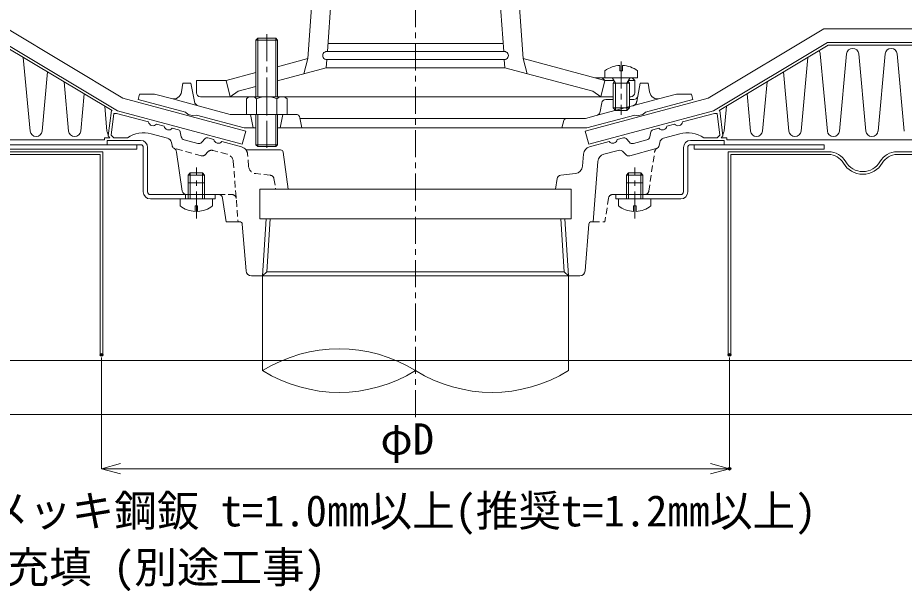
# Model space of a CAD drawing. Units: millimetres, scale not verified. Extents: x -840 to 840, y -594 to 594.
# Drawn here: x -350.1 to -22.5, y -353.8 to -142.1 of the extents above; entities that cross this region are included whole.
import ezdxf
from ezdxf.enums import TextEntityAlignment as Align

# ---------------------------------------------------------------- set-up
doc = ezdxf.new("R2010")
doc.units = ezdxf.units.MM
doc.header["$LTSCALE"] = 2
doc.header["$PDMODE"] = 32
doc.header["$PDSIZE"] = 1
doc.linetypes.add('CHAIN1', pattern=[8, 5, -1, 1, -1])
doc.linetypes.add('DASHED1', pattern=[1.8, 1.2, -0.6])
for name, color, linetype, lineweight in [('0-0_鋼材(受け鋼鈑)', 7, 'Continuous', 9), ('0-1_断熱材', 4, 'Continuous', 9), ('0-3_部材(ﾄﾞﾚﾝ)', 4, 'Continuous', 9), ('0-4_寸法線', 7, 'Continuous', 9), ('0-6_タイトル文字', 5, 'Continuous', 9), ('0-7_基準線(IBｼｰﾄ)', 4, 'Continuous', 9), ('0-8_躯体', 7, 'Continuous', 9), ('0-9_部材(ﾋﾞｽ類)', 7, 'Continuous', 9), ('0-A_中心線', 2, 'CHAIN1', 9), ('0-D_0', 7, 'Continuous', 9), ('0-F_破断線', 4, 'Continuous', 9)]:
    doc.layers.add(name, color=color, linetype=linetype, lineweight=lineweight)
doc.layers.add('1-6_Defpoints', color=7, linetype='Continuous')
doc.styles.add('ＭＳ ゴシック', font='')
doc.styles.get('ＭＳ ゴシック').set_extended_font_data('MS Gothic')

# ---------------------------------------------------------------- blocks, each defined once
blk = doc.blocks.new('_Open30')
at = {"layer": '0-D_0'}
blk.add_line((0, 0), (-2, 0), dxfattribs=at)
blk.add_lwpolyline([(-2, 0.5359), (0, 0), (-2, -0.5359)], dxfattribs=at)

msp = doc.modelspace()

# ---------------------------------------------------------------- linework, layer by layer
at = {"layer": '0-0_鋼材(受け鋼鈑)', "color": 2}
for p, q in [((-317.14, -187.374), (-304.74, -187.374)), ((-303.74, -189.974), (-303.74, -206.374)), ((-302.14, -189.974), (-302.14, -206.374)), ((-104.14, -189.974), (-104.14, -206.374)), ((-102.54, -189.974), (-102.54, -206.374)), ((-89.14, -187.374), (-101.54, -187.374)), ((-301.14, -207.374), (-277.14, -207.374)), ((-301.14, -208.974), (-277.14, -208.974)), ((-277.14, -208.974), (-277.14, -207.374)), ((-129.14, -208.974), (-129.14, -207.374)), ((-105.14, -207.374), (-129.14, -207.374)), ((-105.14, -208.974), (-129.14, -208.974))]:
    msp.add_line(p, q, dxfattribs=at)
at = {"layer": '0-0_鋼材(受け鋼鈑)'}
for p, q in [((-25.205, -191.574), (19.348, -191.574)), ((19.348, -192.574), (-25.205, -192.574))]:
    msp.add_line(p, q, dxfattribs=at)
at = {"layer": '0-0_鋼材(受け鋼鈑)', "color": 2}
for points in [[(-306.14, -190.574), (-354.14, -190.574), (-354.14, -188.974), (-306.14, -188.974)], [(-100.14, -190.574), (-52.14, -190.574), (-52.14, -188.974), (-100.14, -188.974)]]:
    msp.add_lwpolyline(points, close=True, dxfattribs=at)
for points in [[(-317.14, -187.374), (-317.14, -188.974), (-304.74, -188.974)], [(-89.14, -187.374), (-89.14, -188.974), (-101.54, -188.974)]]:
    msp.add_lwpolyline(points, dxfattribs=at)
at = {"layer": '0-0_鋼材(受け鋼鈑)'}
for points in [[(-355.787, -192.574), (-319.64, -192.574), (-319.64, -266.574), (-318.64, -266.574), (-318.64, -191.574), (-355.787, -191.574)], [(-50.493, -192.574), (-86.64, -192.574), (-86.64, -266.574), (-87.64, -266.574), (-87.64, -191.574), (-50.493, -191.574)]]:
    msp.add_lwpolyline(points, dxfattribs=at)
at = {"layer": '0-0_鋼材(受け鋼鈑)', "color": 2}
for centre, radius, start, end in [((-304.74, -189.974), 2.6, 0, 90), ((-304.74, -189.974), 1, 0, 90), ((-101.54, -189.974), 2.6, 90, 180), ((-101.54, -189.974), 1, 90, 180), ((-301.14, -206.374), 2.6, 180, 270), ((-301.14, -206.374), 1, 180, 270), ((-105.14, -206.374), 1, 270, 0), ((-105.14, -206.374), 2.6, 270, 0)]:
    msp.add_arc(centre, radius, start, end, dxfattribs=at)
at = {"layer": '0-0_鋼材(受け鋼鈑)'}
for centre, radius, start, end in [((-50.493, -198.874), 7.3, 30, 90), ((-50.493, -198.874), 6.3, 30, 90), ((-25.205, -198.874), 7.3, 90, 150), ((-25.205, -198.874), 6.3, 90, 150), ((-37.849, -191.574), 8.3, 210, 330), ((-37.849, -191.574), 7.3, 210, 330)]:
    msp.add_arc(centre, radius, start, end, dxfattribs=at)
at = {"layer": '0-1_断熱材', "color": 7}
for p, q in [((-315.306, -176.374), (-355.64, -152.174)), ((-90.973, -176.374), (-50.64, -152.174)), ((-50.64, -152.174), (109.36, -152.174)), ((-316.693, -185.735), (-315.523, -176.374)), ((-315.523, -176.374), (-315.306, -176.374)), ((-90.757, -176.374), (-90.973, -176.374)), ((-89.587, -185.735), (-90.757, -176.374)), ((-318.14, -186.374), (-318.14, -187.174)), ((-318.14, -186.374), (-316.054, -186.374)), ((-316.693, -185.735), (-316.054, -186.374)), ((-89.587, -185.735), (-90.226, -186.374)), ((-88.14, -186.374), (-90.226, -186.374)), ((-88.14, -186.374), (-88.14, -187.174)), ((-403.429, -187.174), (-318.14, -187.174))]:
    msp.add_line(p, q, dxfattribs=at)
at = {"layer": '0-1_断熱材'}
for p, q in [((-348.085, -156.706), (-345.601, -183.908)), ((-58.194, -156.706), (-60.679, -183.908)), ((-53.572, -155.439), (-50.971, -183.908)), ((-43.864, -155.439), (-46.464, -183.908)), ((-39.357, -155.439), (-36.756, -183.908)), ((-29.649, -155.439), (-32.249, -183.908)), ((-25.142, -155.439), (-22.542, -183.908)), ((-339.101, -162.097), (-341.094, -183.908)), ((-67.178, -162.097), (-65.186, -183.908)), ((-333.046, -165.73), (-331.386, -183.908)), ((-73.233, -165.73), (-74.894, -183.908)), ((-325.625, -170.182), (-326.879, -183.908)), ((-80.654, -170.182), (-79.401, -183.908)), ((-318.007, -174.753), (-317.171, -183.908)), ((-88.272, -174.753), (-89.108, -183.908))]:
    msp.add_line(p, q, dxfattribs=at)
at = {"layer": '0-1_断熱材', "color": 7}
msp.add_lwpolyline([(-2.851, -187.059), (-2.851, -187.174), (-88.14, -187.174)], dxfattribs=at)
at = {"layer": '0-1_断熱材'}
for centre, start, end in [((-41.61, -155.65), 5.35135, 174.64865), ((-27.396, -155.65), 5.35135, 174.64865), ((-55.825, -155.65), 5.35135, 38.92472), ((-343.347, -183.697), 185.35135, 354.64865), ((-329.132, -183.697), 185.35135, 354.64865), ((-314.918, -183.697), 185.35135, 221.0744), ((-91.362, -183.697), 318.9256, 354.64865), ((-77.147, -183.697), 185.35135, 354.64865), ((-62.932, -183.697), 185.35135, 354.64865), ((-48.718, -183.697), 185.35135, 354.64865), ((-34.503, -183.697), 185.35135, 354.64865)]:
    msp.add_arc(centre, 2.263, start, end, dxfattribs=at)
at = {"layer": '0-3_部材(ﾄﾞﾚﾝ)'}
for p, q in [((-242.922, -157.173), (-235.028, -44.29)), ((-163.358, -157.173), (-171.251, -44.29)), ((-235.72, -154.53), (-230.58, -81.03)), ((-170.56, -154.53), (-175.699, -81.03)), ((-235.51, -151.53), (-170.769, -151.53)), ((-254.14, -160.179), (-242.922, -157.173)), ((-242.922, -157.173), (-244.422, -162.752)), ((-235.93, -154.53), (-170.35, -154.53)), ((-133.14, -165.27), (-163.358, -157.173)), ((-163.358, -157.173), (-161.858, -162.752)), ((-236.14, -160.533), (-235.93, -157.53)), ((-235.93, -157.53), (-170.35, -157.53)), ((-170.14, -160.533), (-170.35, -157.53)), ((-273.14, -165.27), (-262.14, -162.323)), ((-254.14, -165.356), (-236.14, -160.533)), ((-236.14, -160.533), (-170.14, -160.533)), ((-137.64, -169.241), (-170.14, -160.533)), ((-284.14, -169.77), (-284.14, -165.27)), ((-284.14, -165.27), (-273.14, -165.27)), ((-123.14, -164.27), (-136.872, -164.27)), ((-133.14, -165.27), (-134.14, -164.27)), ((-129.832, -165.27), (-133.14, -165.27)), ((-122.14, -165.27), (-124.448, -165.27)), ((-122.14, -165.27), (-123.14, -164.27)), ((-122.14, -169.77), (-122.14, -165.27)), ((-268.64, -169.241), (-262.14, -167.499)), ((-130.14, -171.27), (-282.64, -171.27)), ((-123.64, -171.27), (-124.14, -171.27)), ((-315.64, -185.374), (-314.64, -177.374)), ((-92.64, -177.374), (-104.495, -180.55)), ((-92.64, -177.374), (-91.64, -177.374)), ((-90.64, -185.374), (-91.64, -177.374)), ((-298.886, -181.327), (-295.988, -182.103)), ((-290.79, -183.496), (-293.091, -182.88)), ((-115.49, -183.496), (-113.189, -182.88)), ((-107.393, -181.327), (-110.291, -182.103)), ((-315.64, -185.374), (-314.64, -186.374)), ((-314.64, -186.374), (-309.64, -186.374)), ((-294.81, -186.56), (-300.781, -184.96)), ((-290.069, -184.262), (-289.706, -186.034)), ((-280.944, -186.707), (-282.144, -188.06)), ((-277.636, -187.021), (-279.937, -186.404)), ((-128.644, -187.021), (-126.343, -186.404)), ((-125.336, -186.707), (-124.136, -188.06)), ((-116.211, -184.262), (-116.573, -186.034)), ((-111.47, -186.56), (-105.499, -184.96)), ((-91.64, -186.374), (-96.64, -186.374)), ((-90.64, -185.374), (-91.64, -186.374)), ((-293.129, -189.258), (-293.368, -188.091)), ((-288.625, -187.182), (-283.654, -188.514)), ((-267.422, -189.757), (-274.738, -187.797)), ((-138.857, -189.757), (-131.541, -187.797)), ((-117.655, -187.182), (-122.625, -188.514)), ((-113.15, -189.258), (-112.911, -188.091)), ((-289.33, -206.094), (-291.468, -191.674)), ((-253.019, -190.874), (-265.785, -190.874)), ((-252.027, -191.746), (-250.269, -205.374)), ((-141.428, -196.903), (-141.071, -192.417)), ((-133.556, -192.478), (-128.292, -191.068)), ((-125.488, -192.564), (-126.278, -191.673)), ((-123.978, -193.018), (-114.231, -190.406)), ((-135.77, -195.138), (-137.542, -217.374)), ((-149.512, -200.249), (-144.088, -199.647)), ((-287.14, -202.974), (-287.14, -208.974)), ((-287.14, -202.974), (-281.14, -202.974)), ((-286.44, -202.974), (-286.44, -208.974)), ((-281.84, -202.974), (-281.84, -208.974)), ((-281.14, -202.974), (-281.14, -208.974)), ((-150.826, -201.493), (-151.473, -205.374)), ((-125.14, -202.974), (-125.14, -208.974)), ((-119.14, -202.974), (-125.14, -202.974)), ((-124.44, -202.974), (-124.44, -208.974)), ((-119.84, -202.974), (-119.84, -208.974)), ((-119.14, -202.974), (-119.14, -208.974)), ((-288.14, -208.974), (-288.14, -207.374)), ((-288.14, -207.374), (-287.846, -207.374)), ((-287.846, -207.374), (-286.44, -207.374)), ((-281.84, -207.374), (-275.932, -207.374)), ((-274.448, -208.651), (-273.14, -217.374)), ((-268.157, -217.374), (-273.14, -217.374)), ((-265.786, -235.532), (-267.16, -218.294)), ((-259.655, -237.374), (-258.342, -216.374)), ((-258.084, -235.898), (-256.863, -216.374)), ((-148.196, -235.898), (-149.416, -216.374)), ((-146.625, -237.374), (-147.937, -216.374)), ((-140.493, -235.532), (-139.12, -218.294)), ((-138.123, -217.374), (-137.542, -217.374)), ((-263.793, -237.374), (-259.655, -237.374)), ((-258.084, -235.898), (-259.655, -237.374)), ((-259.655, -237.374), (-146.625, -237.374)), ((-259.655, -237.374), (-259.655, -272.374)), ((-258.084, -235.898), (-148.196, -235.898)), ((-148.196, -235.898), (-146.625, -237.374)), ((-146.625, -237.374), (-142.487, -237.374)), ((-146.625, -237.374), (-146.625, -272.374))]:
    msp.add_line(p, q, dxfattribs=at)
at = {"layer": '0-3_部材(ﾄﾞﾚﾝ)', "color": 6}
for p, q in [((-289.633, -169.49), (-289.14, -166.27)), ((-286.14, -166.27), (-289.14, -166.27)), ((-286.14, -166.27), (-284.872, -173.036)), ((-121.035, -171.047), (-120.14, -166.27)), ((-120.14, -166.27), (-117.14, -166.27)), ((-116.647, -169.49), (-117.14, -166.27)), ((-305.64, -172.27), (-305.14, -170.27)), ((-299.581, -170.27), (-305.14, -170.27)), ((-293.375, -171.933), (-299.581, -170.27)), ((-112.905, -171.933), (-106.699, -170.27)), ((-106.699, -170.27), (-101.14, -170.27)), ((-100.64, -172.27), (-101.14, -170.27)), ((-283.423, -174.6), (-293.375, -171.933)), ((-136.368, -178.22), (-112.905, -171.933)), ((-134.917, -176.639), (-134.36, -173.508)), ((-130.14, -172.27), (-132.883, -172.27)), ((-122.509, -172.27), (-124.14, -172.27)), ((-271.59, -177.77), (-283.423, -174.6)), ((-285.14, -178.281), (-284.14, -178.031)), ((-266.453, -182.77), (-284.14, -178.031)), ((-247.369, -177.77), (-271.59, -177.77)), ((-264.14, -177.77), (-263.14, -182.77)), ((-252.14, -177.77), (-253.14, -182.77)), ((-245.899, -178.976), (-245.14, -182.77)), ((-245.84, -179.27), (-140.287, -179.27)), ((-148.347, -179.996), (-149.14, -182.77)), ((-136.368, -178.22), (-140.287, -179.27)), ((-139.827, -182.77), (-122.14, -178.031)), ((-121.14, -178.281), (-122.14, -178.031)), ((-121.14, -178.281), (-119.14, -177.745)), ((-262.14, -182.77), (-266.453, -182.77)), ((-254.14, -182.77), (-139.827, -182.77))]:
    msp.add_line(p, q, dxfattribs=at)
at = {"layer": '0-3_部材(ﾄﾞﾚﾝ)', "color": 6, "linetype": 'DASHED1'}
msp.add_line((-121.035, -171.047), (-121.408, -173.036), dxfattribs=at)
at = {"layer": '0-3_部材(ﾄﾞﾚﾝ)', "linetype": 'DASHED1'}
for p, q in [((-282.302, -193.018), (-292.048, -190.406)), ((-280.791, -192.564), (-280.001, -191.673)), ((-272.723, -192.478), (-277.987, -191.068)), ((-264.851, -196.903), (-265.208, -192.417)), ((-116.95, -206.094), (-114.812, -191.674)), ((-270.509, -195.138), (-268.738, -217.374)), ((-256.767, -200.249), (-262.191, -199.647)), ((-255.453, -201.493), (-254.806, -205.374)), ((-275.932, -207.374), (-270.92, -207.374)), ((-131.831, -208.651), (-133.14, -217.374)), ((-118.434, -207.374), (-130.348, -207.374)), ((-137.542, -217.374), (-133.14, -217.374))]:
    msp.add_line(p, q, dxfattribs=at)
at = {"layer": '0-3_部材(ﾄﾞﾚﾝ)'}
for points in [[(-273.14, -165.27), (-271.64, -171.27), (-268.64, -169.241)], [(-133.14, -165.27), (-134.64, -171.27), (-137.64, -169.241)], [(-314.64, -177.374), (-313.64, -177.374), (-301.784, -180.55)]]:
    msp.add_lwpolyline(points, dxfattribs=at)
at = {"layer": '0-3_部材(ﾄﾞﾚﾝ)', "color": 6}
for points in [[(-285.14, -178.281), (-287.14, -177.745), (-288.14, -176.959), (-305.64, -172.27)], [(-119.14, -177.745), (-118.14, -176.959), (-100.64, -172.27)]]:
    msp.add_lwpolyline(points, dxfattribs=at)
at = {"layer": '0-3_部材(ﾄﾞﾚﾝ)'}
msp.add_lwpolyline([(-260.64, -205.374), (-145.64, -205.374), (-145.64, -216.374), (-260.64, -216.374)], close=True, dxfattribs=at)
for centre, radius, start, end in [((-235.93, -156.03), 1.5, 89.99948, 270.00052), ((-170.35, -156.03), 1.5, 269.99948, 90.00052), ((-282.64, -169.77), 1.5, 180.00013, 269.99703), ((-123.64, -169.77), 1.5, 270, 0), ((-300.173, -180.335), 1.625, 187.6203, 322.37952), ((-294.378, -181.888), 1.625, 187.61926, 322.37983), ((-111.902, -181.888), 1.625, 217.62017, 352.38075), ((-106.106, -180.335), 1.625, 217.6203, 352.37915), ((-303.628, -195.585), 11, 75.00011, 123.12976), ((-295.328, -188.492), 2, 11.56621, 75.0005), ((-291.048, -184.462), 1, 11.55019, 75.00613), ((-288.237, -185.733), 1.5, 191.5649, 254.99991), ((-280.196, -187.37), 1, 75.00023, 138.43498), ((-126.084, -187.37), 1, 41.56502, 104.99977), ((-118.043, -185.733), 1.5, 285.00009, 348.4351), ((-115.231, -184.462), 1, 104.99922, 168.43358), ((-110.952, -188.492), 2, 104.9995, 168.43379), ((-102.652, -195.585), 11, 56.87024, 104.99989), ((-291.66, -188.957), 1.5, 191.56628, 239.30832), ((-283.266, -187.065), 1.5, 254.99991, 318.43558), ((-276.025, -186.805), 1.625, 187.61779, 322.38166), ((-268.199, -192.655), 3, 36.43097, 74.99991), ((-138.081, -192.655), 3, 105.00009, 175.44576), ((-130.254, -186.805), 1.625, 217.61926, 352.38166), ((-123.013, -187.065), 1.5, 221.56442, 285.00009), ((-114.62, -188.957), 1.5, 284.99872, 348.43372), ((-293.446, -191.967), 2, 8.43475, 59.30959), ((-253.019, -191.874), 1, 7.35265, 90), ((-132.78, -195.376), 3, 105.00009, 175.4454), ((-127.775, -193), 2, 41.56493, 105.00024), ((-124.366, -191.569), 1.5, 221.56349, 284.99872), ((-144.419, -196.665), 3, 276.33025, 355.4454), ((-149.347, -201.739), 1.5, 96.32884, 170.53767), ((-287.846, -205.874), 1.5, 188.43475, 270.001), ((-275.932, -208.874), 1.5, 8.5307, 90), ((-268.157, -218.374), 1, 4.55455, 90), ((-138.123, -218.374), 1, 89.9997, 175.44557), ((-263.793, -235.374), 2, 184.55463, 270), ((-142.487, -235.374), 2, 270, 355.44537)]:
    msp.add_arc(centre, radius, start, end, dxfattribs=at)
at = {"layer": '0-3_部材(ﾄﾞﾚﾝ)', "color": 6}
for centre, radius, start, end in [((-292.598, -169.036), 3, 254.99973, 351.29286), ((-113.681, -169.035), 3, 188.70714, 285.00027), ((-282.906, -172.668), 2, 190.61488, 254.9992), ((-132.883, -173.77), 1.5, 90.00108, 169.91172), ((-122.509, -170.77), 1.5, 269.99976, 349.38514), ((-136.886, -176.288), 2, 284.9995, 349.91257), ((-247.369, -179.27), 1.5, 11.31021, 90), ((-147.385, -180.27), 1, 90, 164.05402)]:
    msp.add_arc(centre, radius, start, end, dxfattribs=at)
at = {"layer": '0-3_部材(ﾄﾞﾚﾝ)', "color": 6, "linetype": 'DASHED1'}
msp.add_arc((-123.373, -172.668), 2, 284.99363, 349.38755, dxfattribs=at)
at = {"layer": '0-3_部材(ﾄﾞﾚﾝ)', "linetype": 'DASHED1'}
for centre, radius, start, end in [((-291.66, -188.957), 1.5, 239.30832, 255.00128), ((-281.914, -191.569), 1.5, 255.00128, 318.43651), ((-278.505, -193), 2, 74.99976, 138.43507), ((-273.5, -195.376), 3, 4.5546, 74.99991), ((-268.199, -192.655), 3, 4.55424, 36.43071), ((-112.833, -191.967), 2, 120.69041, 171.56525), ((-261.861, -196.665), 3, 184.5546, 263.66975), ((-256.933, -201.739), 1.5, 9.46233, 83.67116), ((-118.434, -205.874), 1.5, 270, 351.56464), ((-270.92, -208.874), 1.5, 4.0559, 90), ((-130.348, -208.874), 1.5, 90, 171.4693)]:
    msp.add_arc(centre, radius, start, end, dxfattribs=at)
at = {"layer": '0-4_寸法線'}
for p, q in [((-319.14, -267.574), (-319.14, -308.574)), ((-87.14, -267.574), (-87.14, -308.574)), ((-312.14, -308.574), (-94.14, -308.574))]:
    msp.add_line(p, q, dxfattribs=at)
at = {"layer": '0-7_基準線(IBｼｰﾄ)', "color": 7}
for p, q in [((-311.274, -171.796), (-353.978, -146.174)), ((-95.005, -171.796), (-52.302, -146.174)), ((-52.302, -146.174), (37.263, -146.174)), ((-313.246, -176.444), (-355.363, -151.174)), ((-93.034, -176.444), (-50.917, -151.174)), ((-50.917, -151.174), (38.603, -151.174)), ((-311.274, -171.796), (-265.87, -183.962)), ((-95.005, -171.796), (-140.41, -183.962)), ((-93.034, -176.444), (-139.116, -188.791)), ((-139.116, -188.791), (-140.41, -183.962))]:
    msp.add_line(p, q, dxfattribs=at)
msp.add_lwpolyline([(-313.246, -176.444), (-267.164, -188.791), (-265.87, -183.962)], dxfattribs=at)
at = {"layer": '0-8_躯体'}
for p, q in [((-522.14, -268.574), (77.86, -268.574)), ((-522.14, -288.574), (77.86, -288.574))]:
    msp.add_line(p, q, dxfattribs=at)
at = {"layer": '0-9_部材(ﾋﾞｽ類)'}
for p, q in [((-262.14, -171.27), (-262.14, -150.303)), ((-261.463, -171.27), (-261.463, -149.627)), ((-254.816, -171.27), (-254.816, -149.627)), ((-254.14, -171.27), (-254.14, -150.303)), ((-133.14, -161.67), (-133.14, -164.27)), ((-129.27, -166.27), (-130.322, -164.398)), ((-130.14, -166.27), (-129.699, -165.507)), ((-130.14, -166.27), (-124.14, -166.27)), ((-130.14, -166.27), (-130.14, -175.4)), ((-129.27, -166.27), (-129.27, -176.27)), ((-125.01, -166.27), (-123.958, -164.398)), ((-125.01, -166.27), (-125.01, -176.27)), ((-124.14, -166.27), (-124.581, -165.507)), ((-124.14, -166.27), (-124.14, -175.4)), ((-265.64, -177.77), (-265.64, -171.992)), ((-263.765, -171.27), (-252.515, -171.27)), ((-261.89, -177.77), (-261.89, -171.992)), ((-254.39, -177.77), (-254.39, -171.992)), ((-250.64, -177.77), (-250.64, -171.992)), ((-129.27, -176.27), (-130.14, -175.4)), ((-130.14, -175.4), (-124.14, -175.4)), ((-129.27, -176.27), (-125.01, -176.27)), ((-125.01, -176.27), (-124.14, -175.4)), ((-265.64, -177.77), (-250.64, -177.77)), ((-262.14, -177.77), (-262.14, -188.95)), ((-261.463, -177.77), (-261.463, -189.627)), ((-254.816, -177.77), (-254.816, -189.627)), ((-254.14, -177.77), (-254.14, -188.95)), ((-286.44, -199.374), (-287.14, -200.174)), ((-281.84, -199.374), (-286.44, -199.374)), ((-286.44, -199.374), (-286.44, -202.974)), ((-281.14, -200.174), (-281.84, -199.374)), ((-281.84, -202.974), (-281.84, -199.374)), ((-125.14, -200.174), (-124.44, -199.374)), ((-124.44, -199.374), (-119.84, -199.374)), ((-124.44, -202.974), (-124.44, -199.374)), ((-119.84, -199.374), (-119.14, -200.174)), ((-119.84, -199.374), (-119.84, -202.974)), ((-281.14, -200.174), (-287.14, -200.174)), ((-287.14, -202.974), (-287.14, -200.174)), ((-281.14, -200.174), (-281.14, -202.974)), ((-125.14, -200.174), (-119.14, -200.174)), ((-125.14, -200.174), (-125.14, -202.974)), ((-119.14, -202.974), (-119.14, -200.174)), ((-278.14, -211.574), (-278.14, -208.974)), ((-128.14, -211.574), (-128.14, -208.974))]:
    msp.add_line(p, q, dxfattribs=at)
for points in [[(-254.14, -150.303), (-262.14, -150.303), (-261.463, -149.627), (-254.816, -149.627)], [(-254.14, -188.95), (-262.14, -188.95), (-261.463, -189.627), (-254.816, -189.627)]]:
    msp.add_lwpolyline(points, close=True, dxfattribs=at)
for points in [[(-126.661, -159.682), (-126.661, -161.67), (-127.619, -161.67), (-127.619, -159.682)], [(-133.14, -164.27), (-121.14, -164.27), (-121.14, -161.67)], [(-278.14, -208.974), (-290.14, -208.974), (-290.14, -211.574)], [(-128.14, -208.974), (-116.14, -208.974), (-116.14, -211.574)], [(-284.619, -213.562), (-284.619, -211.574), (-283.661, -211.574), (-283.661, -213.562)], [(-121.661, -213.562), (-121.661, -211.574), (-122.619, -211.574), (-122.619, -213.562)]]:
    msp.add_lwpolyline(points, dxfattribs=at)
for centre, radius, start, end in [((-127.14, -169.67), 10, 92.74547, 126.86987), ((-127.14, -169.67), 10, 53.13013, 87.25453), ((-130.54, -164.52), 0.25, 29.32918, 90), ((-123.74, -164.52), 0.25, 90, 150.67082), ((-263.765, -174.067), 2.796, 47.89532, 132.10468), ((-258.14, -181.374), 10.103, 68.21253, 111.78747), ((-252.515, -174.067), 2.796, 47.89532, 132.10468), ((-284.14, -203.574), 10, 233.13013, 267.25453), ((-284.14, -203.574), 10, 272.74547, 306.86987), ((-122.14, -203.574), 10, 233.13013, 267.25453), ((-122.14, -203.574), 10, 272.74547, 306.86987)]:
    msp.add_arc(centre, radius, start, end, dxfattribs=at)
at = {"layer": '0-A_中心線'}
for p, q in [((-203.14, -289.581), (-203.14, -12.164)), ((-258.14, -148.149), (-258.14, -190.193)), ((-127.14, -158.225), (-127.14, -177.952)), ((-258.14, -177.77), (-258.14, -169.97)), ((-284.14, -216.175), (-284.14, -197.35)), ((-122.14, -216.175), (-122.14, -197.35))]:
    msp.add_line(p, q, dxfattribs=at)
at = {"layer": '0-F_破断線'}
for centre, start, end in [((-231.397, -318.085), 58.27682, 121.72318), ((-231.397, -226.662), 238.27682, 301.72318), ((-174.882, -226.662), 238.27682, 301.72318)]:
    msp.add_arc(centre, 53.74, start, end, dxfattribs=at)
at = {"layer": '1-6_Defpoints'}
for p in [(-319.14, -266.574), (-87.14, -266.574), (-87.14, -308.574)]:
    msp.add_point(p, dxfattribs=at)

# ---------------------------------------------------------------- block references
at = {"layer": '0-4_寸法線', "xscale": 3.5, "yscale": 3.5, "rotation": 180}
msp.add_blockref('_Open30', (-319.14, -308.574), dxfattribs=at)
at = {"layer": '0-4_寸法線', "xscale": 3.5, "yscale": 3.5}
msp.add_blockref('_Open30', (-87.14, -308.574), dxfattribs=at)

# ---------------------------------------------------------------- texts
at = {"layer": '0-4_寸法線', "style": 'ＭＳ ゴシック'}
msp.add_text('φD', height=11.54, dxfattribs=at).set_placement((-216.118, -306.848), align=Align.BOTTOM_LEFT)
at = {"layer": '0-6_タイトル文字', "color": 7, "style": 'ＭＳ ゴシック'}
for s, p in [('亜鉛メッキ鋼鈑 t=1.0㎜以上(推奨t=1.2㎜以上)', (-393.192, -333.353)), ('耐火材充填 (別途工事)', (-401.476, -354.22))]:
    msp.add_text(s, height=11.54, dxfattribs=at).set_placement(p, align=Align.BOTTOM_LEFT)

doc.saveas('drawing.dxf')
